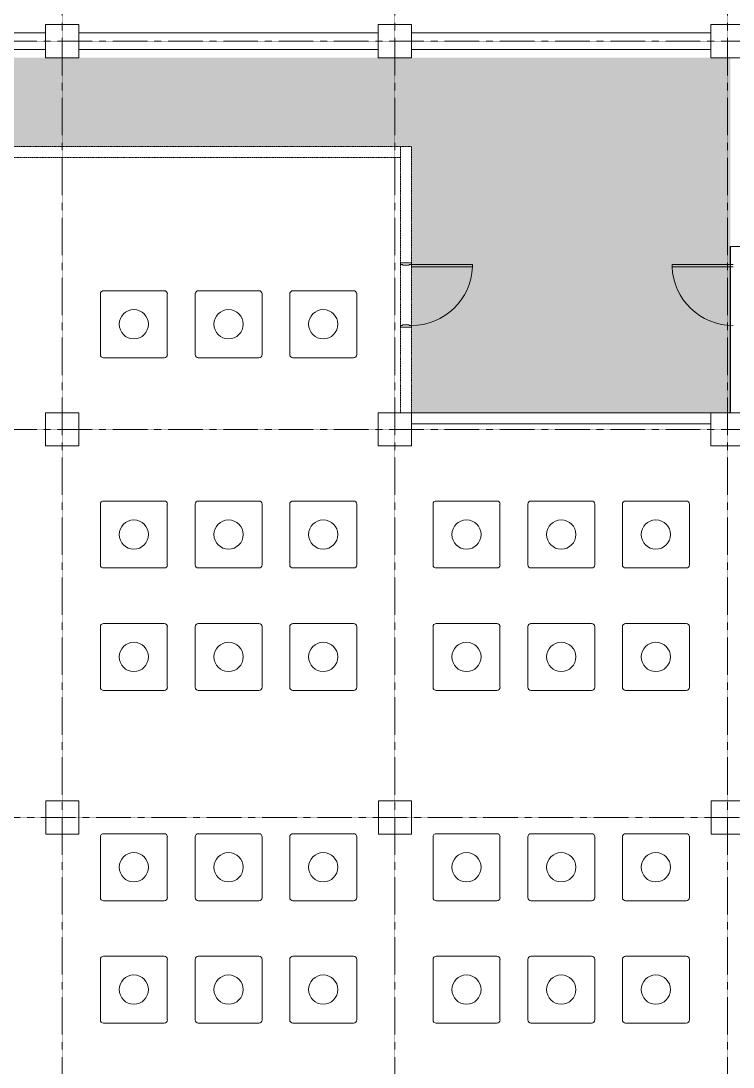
# Model space of a CAD drawing. Extents: x -59767 to 1106559, y -1290 to 1129522.
# Drawn here: x 79462 to 92307, y 599179 to 618044 of the extents above; entities that cross this region are included whole.
import ezdxf

# ---------------------------------------------------------------- set-up
doc = ezdxf.new("R2010")
doc.units = 0
doc.linetypes.add('CENTER', pattern=[2, 1.25, -0.25, 0.25, -0.25])
doc.linetypes.add('HIDDEN', pattern=[0.375, 0.25, -0.125])
doc.layers.get('0').update_dxf_attribs({"linetype": 'CONTINUOUS', "lineweight": 9})
for name, color, linetype, lineweight in [('COLUMN', 2, 'CONTINUOUS', 9), ('DRY WALL', 254, 'HIDDEN', 9), ('WALL', 7, 'CONTINUOUS', 9), ('WALL_200', 3, 'CONTINUOUS', 9), ('외형선', 3, 'CONTINUOUS', 9), ('중간선', 5, 'CONTINUOUS', 9), ('중심선', 1, 'CENTER', 9)]:
    doc.layers.add(name, color=color, linetype=linetype, lineweight=lineweight)
doc.layers.add('HATCH', color=6, linetype='CONTINUOUS')

# ---------------------------------------------------------------- blocks, each defined once
blk = doc.blocks.new('column600')
at = {"layer": 'COLUMN', "linetype": 'Continuous'}
blk.add_lwpolyline([(-300, -300), (300, -300), (300, 300), (-300, 300)], close=True, dxfattribs=at)
blk = doc.blocks.new('Container')
at = {"linetype": 'Continuous'}
for p, q in [((28913, -4584), (28913, -5677)), ((28913, -4752), (28913, -4746))]:
    blk.add_line(p, q, dxfattribs=at)
for centre, start, end in [((28970, -4584), 90, 180.0548), ((30063, -4584), 359.9452, 90), ((28970, -5677), 179.9452, 270), ((30063, -5677), 270, 0.0548)]:
    blk.add_arc(centre, 57.2, start, end, dxfattribs=at)
at = {"layer": '외형선'}
for p, q in [((28970, -4527), (30063, -4527)), ((30120, -4584), (30120, -5677)), ((28970, -5734), (30063, -5734))]:
    blk.add_line(p, q, dxfattribs=at)
blk.add_circle((29517, -5131), 264, dxfattribs=at)
blk = doc.blocks.new('*U103')
at = {"layer": '외형선'}
blk.add_blockref('Container', (-29517, 5131), dxfattribs=at)
blk = doc.blocks.new('*U102')
at = {"layer": '중간선', "color": 0, "linetype": 'ByBlock', "lineweight": -2, "transparency": 16777216}
for p in [(0, 0), (1707, 0), (3415, 0)]:
    blk.add_blockref('*U103', p, dxfattribs=at)
blk = doc.blocks.new('*U91')
at = {"layer": '외형선'}
blk.add_blockref('Container', (-29517, 5131), dxfattribs=at)
blk = doc.blocks.new('*U90')
at = {"layer": '중간선', "color": 0, "linetype": 'ByBlock', "lineweight": -2, "transparency": 16777216}
for p in [(0, 0), (1707, 0), (3415, 0)]:
    blk.add_blockref('*U91', p, dxfattribs=at)
blk = doc.blocks.new('*U83')
at = {"layer": '외형선'}
blk.add_blockref('Container', (-29517, 5131), dxfattribs=at)
blk = doc.blocks.new('*U82')
at = {"layer": '중간선', "color": 0, "linetype": 'ByBlock', "lineweight": -2, "transparency": 16777216}
for p in [(0, 0), (1707, 0), (3415, 0)]:
    blk.add_blockref('*U83', p, dxfattribs=at)
blk = doc.blocks.new('*U109')
at = {"layer": '외형선'}
blk.add_blockref('Container', (-29517, 5131), dxfattribs=at)
blk = doc.blocks.new('*U108')
at = {"layer": '중간선', "color": 0, "linetype": 'ByBlock', "lineweight": -2, "transparency": 16777216}
for p in [(0, 0), (1707, 0), (3415, 0)]:
    blk.add_blockref('*U109', p, dxfattribs=at)
blk = doc.blocks.new('*U113')
at = {"layer": '외형선'}
blk.add_blockref('Container', (-29517, 5131), dxfattribs=at)
blk = doc.blocks.new('*U112')
at = {"layer": '중간선', "color": 0, "linetype": 'ByBlock', "lineweight": -2, "transparency": 16777216}
for p in [(0, 0), (1707, 0), (3415, 0)]:
    blk.add_blockref('*U113', p, dxfattribs=at)
blk = doc.blocks.new('*U79')
at = {"layer": '외형선'}
blk.add_blockref('Container', (-29517, 5131), dxfattribs=at)
blk = doc.blocks.new('*U78')
at = {"layer": '중간선', "color": 0, "linetype": 'ByBlock', "lineweight": -2, "transparency": 16777216}
for p in [(0, 0), (1707, 0), (3415, 0)]:
    blk.add_blockref('*U79', p, dxfattribs=at)
blk = doc.blocks.new('*U117')
at = {"layer": '외형선'}
blk.add_blockref('Container', (-29517, 5131), dxfattribs=at)
blk = doc.blocks.new('*U116')
at = {"layer": '중간선', "color": 0, "linetype": 'ByBlock', "lineweight": -2, "transparency": 16777216}
for p in [(0, 0), (1707, 0), (3415, 0)]:
    blk.add_blockref('*U117', p, dxfattribs=at)
blk = doc.blocks.new('*U119')
at = {"layer": '외형선'}
blk.add_blockref('Container', (-29517, 5131), dxfattribs=at)
blk = doc.blocks.new('*U118')
at = {"layer": '중간선', "color": 0, "linetype": 'ByBlock', "lineweight": -2, "transparency": 16777216}
for p in [(0, 0), (1707, 0), (3415, 0)]:
    blk.add_blockref('*U119', p, dxfattribs=at)
blk = doc.blocks.new('*U292')
at = {"layer": '외형선'}
blk.add_blockref('Container', (-29517, 5131), dxfattribs=at)
blk = doc.blocks.new('*U291')
at = {"layer": '중간선', "color": 0, "linetype": 'ByBlock', "lineweight": -2, "transparency": 16777216}
for p in [(0, 0), (1707, 0), (3415, 0)]:
    blk.add_blockref('*U292', p, dxfattribs=at)

msp = doc.modelspace()

# ---------------------------------------------------------------- hatches: boundary and pattern name
at = {"layer": '중간선', "transparency": 33554585}
h = msp.add_hatch(dxfattribs=at)
h.set_pattern_fill('DOTS', color=6, scale=100)
h.set_pattern_definition([(0, (32331.88, 0), (79.375, 158.75), [0, -158.75])])
h.paths.add_polyline_path([(68508.3, 610379.1), (68508.3, 615779.1), (70108.3, 615779.1), (70108.3, 615779.1), (86508.2, 615779.1), (86508.2, 610979.1), (92256.8, 610979.1), (92256.8, 617379.1), (91908.2, 617379.1), (68508.3, 617379.1), (68508.3, 610379.1)])

# ---------------------------------------------------------------- linework, layer by layer
at = {"layer": 'DRY WALL', "linetype": 'HIDDEN', "lineweight": 9, "ltscale": 0.5}
for p, q in [((86508.2, 615779.1), (68109.6, 615779.1)), ((86308.2, 610979.1), (86308.2, 615779.1)), ((86508.2, 610979.1), (86508.2, 615779.1)), ((86308.2, 615579.1), (68109.6, 615579.1))]:
    msp.add_line(p, q, dxfattribs=at)
at = {"layer": 'HATCH', "color": 7}
msp.add_line((92256.8, 613979.1), (92256.8, 610979.1), dxfattribs=at)
at = {"layer": 'WALL', "color": 0}
for p, q in [((86487.2, 613679.1), (86327.2, 613679.1)), ((86506.3, 613611.1), (86506.3, 613651.1)), ((86507.2, 613651.1), (87607.2, 613651.1)), ((86507.2, 613611.1), (87607.2, 613611.1)), ((87607.2, 613651.1), (87607.2, 613611.1)), ((92305.9, 613651.1), (91205.9, 613651.1)), ((91205.9, 613651.1), (91205.9, 613611.1)), ((92305.9, 613611.1), (91205.9, 613611.1)), ((86487.2, 612523.1), (86327.2, 612523.1))]:
    msp.add_line(p, q, dxfattribs=at)
for points in [[(86506.3, 613679.1), (86306.3, 613679.1), (86306.3, 613651.1), (86347.2, 613651.1), (86347.2, 613639.1), (86467.2, 613639.1), (86467.2, 613651.1), (86506.3, 613651.1)], [(86506.3, 612523.1), (86306.3, 612523.1), (86306.3, 612551.1), (86347.2, 612551.1), (86347.2, 612563.1), (86467.2, 612563.1), (86467.2, 612551.1), (86506.3, 612551.1)]]:
    msp.add_lwpolyline(points, close=True, dxfattribs=at)
for centre, start, end in [((86507.2, 613651.1), 269.95054, 357.91604), ((92305.9, 613651.1), 182.08396, 270.04946)]:
    msp.add_arc(centre, 1100, start, end, dxfattribs=at)
at = {"layer": 'WALL_200', "ltscale": 0.5}
for p, q in [((91908.2, 610979.1), (86508.2, 610979.1)), ((91908.2, 610779.1), (86508.2, 610779.1))]:
    msp.add_line(p, q, dxfattribs=at)
at = {"layer": 'WALL_200', "color": 2, "ltscale": 0.5}
for points in [[(74508.2, 617829.1), (79908.2, 617829.1), (79908.2, 617529.1), (74508.2, 617529.1)], [(80508.2, 617829.1), (85908.2, 617829.1), (85908.2, 617529.1), (80508.2, 617529.1)], [(86508.2, 617829.1), (91908.2, 617829.1), (91908.2, 617529.1), (86508.2, 617529.1)]]:
    msp.add_lwpolyline(points, close=True, dxfattribs=at)
at = {"layer": '중간선', "color": 2}
msp.add_line((92506.8, 613979.1), (92256.8, 613979.1), dxfattribs=at)
at = {"layer": '중심선'}
for p, q in [((80208.2, 618526.4), (80208.2, 555029.1)), ((86208.2, 618526.4), (86208.2, 555029.1)), ((92208.2, 618526.4), (92208.2, 555029.1)), ((154858.2, 617679.1), (62208.2, 617679.1)), ((154858.2, 610679.1), (62208.2, 610679.1)), ((154859.6, 603679.1), (62209.6, 603679.1))]:
    msp.add_line(p, q, dxfattribs=at)

# ---------------------------------------------------------------- block references
at = {"layer": 'COLUMN', "linetype": 'Continuous'}
for p in [(80208.2, 617679.1), (86208.2, 617679.1), (92208.2, 617679.1), (80208.2, 610679.1), (86208.2, 610679.1), (92208.2, 610679.1), (80209.6, 603679.1), (86209.6, 603679.1), (92209.6, 603679.1)]:
    msp.add_blockref('column600', p, dxfattribs=at)
at = {"layer": '중간선', "rotation": 180}
for name, p in [('*U112', (84913.9, 612575.3)), ('*U90', (84913.9, 606575.3)), ('*U102', (90913.9, 606575.3)), ('*U116', (84913.9, 600575.3)), ('*U78', (90913.9, 600575.3))]:
    msp.add_blockref(name, p, dxfattribs=at)
at = {"layer": '중간선', "xscale": -1, "rotation": 0.001344833149068546}
for name, p in [('*U108', (84913.9, 608782.5)), ('*U82', (90913.9, 608782.6)), ('*U118', (84913.9, 602782.5)), ('*U291', (90913.9, 602782.5))]:
    msp.add_blockref(name, p, dxfattribs=at)

doc.saveas('drawing.dxf')
